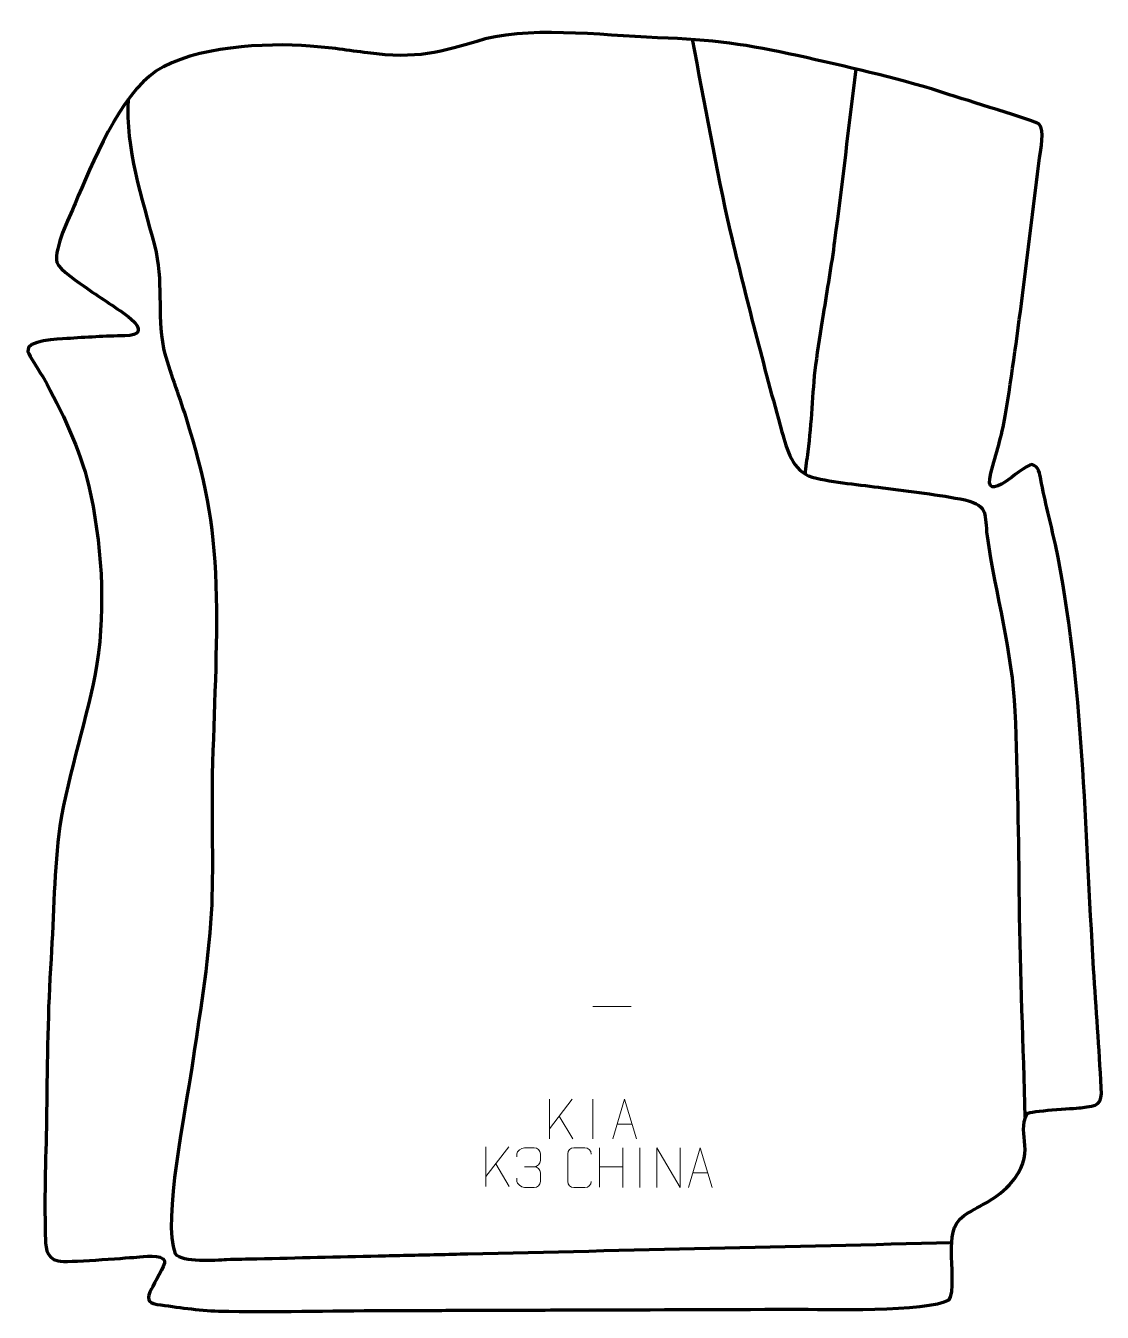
# Model space of a CAD drawing. Header units: millimetres. Extents: x 1098 to 1775, y 57 to 867.
import ezdxf

# ---------------------------------------------------------------- set-up
doc = ezdxf.new("R2010")
doc.units = ezdxf.units.MM
doc.header["$MEASUREMENT"] = 0
doc.layers.add('layer 1', color=7, linetype='Continuous')
doc.layers.add('layer 2', color=7, linetype='Continuous')

msp = doc.modelspace()

# ---------------------------------------------------------------- linework, layer by layer
at = {"layer": 'layer 1', "color": 142, "lineweight": 158}
for points, knots in [([(1517.2794, 858.8386), (1525.1878, 818.6432), (1532.1913, 777.4998), (1541.316, 737.6403), (1541.316, 737.6403), (1551.2971, 695.565), (1562.3284, 653.4158), (1573.7624, 611.7082), (1573.7624, 611.7082), (1576.8036, 600.8978), (1580.5947, 586.5907), (1592.8574, 583.1529), (1592.8574, 583.1529), (1606.7209, 579.481), (1623.0061, 578.4559), (1637.4091, 576.3469), (1637.4091, 576.3469), (1654.3562, 573.9389), (1672.501, 572.2159), (1689.1543, 568.7375), (1689.1543, 568.7375), (1704.4347, 564.718), (1701.0762, 559.6387), (1702.9277, 545.9495), (1702.9277, 545.9495), (1708.1121, 508.8816), (1718.8167, 473.3053), (1720.3819, 435.7364), (1720.3819, 435.7364), (1722.0259, 395.361), (1722.681, 355.6141), (1723.02, 315.2249), (1723.02, 315.2249), (1723.4981, 270.2022), (1725.7046, 225.2295), (1726.5965, 180.2152)], [0, 0, 0, 0, 0.1, 0.1, 0.1, 0.1, 0.2, 0.2, 0.2, 0.2, 0.3, 0.3, 0.3, 0.3, 0.4, 0.4, 0.4, 0.4, 0.5, 0.5, 0.5, 0.5, 0.6, 0.6, 0.6, 0.6, 0.7, 0.7, 0.7, 0.7, 0.8, 0.8, 0.8, 0.8, 1, 1, 1, 1]), ([(1620.3545, 839.7903), (1615.8961, 803.8522), (1611.6022, 767.8079), (1606.9712, 731.9024), (1606.9712, 731.9024), (1604.9666, 716.5844), (1602.2044, 700.8852), (1599.8456, 685.5543), (1599.8456, 685.5543), (1598.2221, 675.0028), (1596.364, 664.1682), (1594.9471, 653.6248), (1594.9471, 653.6248), (1592.7191, 635.4094), (1592.5488, 617.3583), (1590.1146, 598.9863), (1590.1146, 598.9863), (1589.48, 594.1966), (1588.8345, 589.4082), (1588.1956, 584.619)], [0, 0, 0, 0, 0.16666667, 0.16666667, 0.16666667, 0.16666667, 0.33333333, 0.33333333, 0.33333333, 0.33333333, 0.5, 0.5, 0.5, 0.5, 0.66666667, 0.66666667, 0.66666667, 0.66666667, 1, 1, 1, 1]), ([(1680.5999, 101.1099), (1579.136, 98.7542), (1477.6721, 96.3986), (1376.2082, 94.0428), (1376.2082, 94.0428), (1363.4855, 93.7475), (1350.7627, 93.4521), (1338.04, 93.1567), (1338.04, 93.1567), (1331.9967, 93.0164), (1325.9534, 92.8761), (1319.9101, 92.7358), (1319.9101, 92.7358), (1294.4646, 92.145), (1269.0191, 91.5542), (1243.5737, 90.9635), (1243.5737, 90.9635), (1237.2123, 90.8158), (1230.8509, 90.6681), (1224.4895, 90.5204), (1224.4895, 90.5204), (1217.4647, 90.2499), (1196.6037, 88.3022), (1192.2499, 94.2797), (1192.2499, 94.2797), (1184.1235, 115.2029), (1199.0509, 185.6601), (1202.7986, 211.3034), (1202.7986, 211.3034), (1207.4181, 243.0535), (1213.1236, 276.4848), (1215.0431, 308.425), (1215.0431, 308.425), (1216.4963, 337.3932), (1215.0856, 366.9108), (1215.6622, 396.0554), (1215.6622, 396.0554), (1216.6241, 436.1044), (1219.1235, 474.8895), (1217.9581, 515.0948), (1217.9581, 515.0948), (1216.5947, 556.2155), (1211.0311, 581.6569), (1198.9786, 620.771), (1198.9786, 620.771), (1194.3959, 635.1575), (1188.6127, 649.5553), (1184.9563, 664.1652), (1184.9563, 664.1652), (1180.6296, 686.3803), (1185.2381, 706.1718), (1179.2807, 729.016), (1179.2807, 729.016), (1171.4779, 758.8413), (1160.8376, 789.9778), (1162.8115, 821.1516)], [0, 0, 0, 0, 0.06666667, 0.06666667, 0.06666667, 0.06666667, 0.13333333, 0.13333333, 0.13333333, 0.13333333, 0.2, 0.2, 0.2, 0.2, 0.26666667, 0.26666667, 0.26666667, 0.26666667, 0.33333333, 0.33333333, 0.33333333, 0.33333333, 0.4, 0.4, 0.4, 0.4, 0.46666667, 0.46666667, 0.46666667, 0.46666667, 0.53333333, 0.53333333, 0.53333333, 0.53333333, 0.6, 0.6, 0.6, 0.6, 0.66666667, 0.66666667, 0.66666667, 0.66666667, 0.73333333, 0.73333333, 0.73333333, 0.73333333, 0.8, 0.8, 0.8, 0.8, 0.86666667, 0.86666667, 0.86666667, 0.86666667, 1, 1, 1, 1])]:
    msp.add_open_spline(points, degree=3, knots=knots, dxfattribs=at)
at = {"layer": 'layer 2', "color": 242, "lineweight": 158}
msp.add_open_spline([(1387.0476, 858.9329), (1420.5305, 867.2111), (1467.1146, 860.287), (1502.2326, 859.3326), (1502.2326, 859.3326), (1534.1199, 858.3254), (1558.2688, 854.1484), (1589.2224, 847.1147), (1589.2224, 847.1147), (1620.1575, 840.1023), (1649.5826, 833.5719), (1679.81, 823.5986), (1679.81, 823.5986), (1686.5873, 821.4212), (1733.8122, 807.0512), (1735.4699, 805.4039), (1735.4699, 805.4039), (1739.535, 801.364), (1736.5396, 789.4738), (1735.8415, 784.0494), (1735.8415, 784.0494), (1728.9319, 730.0181), (1723.1495, 675.1668), (1714.3227, 621.4625), (1714.3227, 621.4625), (1712.0697, 608.6635), (1708.7221, 598.0379), (1705.2413, 585.6733), (1705.2413, 585.6733), (1702.4895, 574.7379), (1707.0966, 575.4461), (1714.715, 580.3933), (1714.715, 580.3933), (1718.0116, 582.6178), (1727.9579, 590.8417), (1731.2169, 590.9721), (1731.2169, 590.9721), (1735.3811, 589.9855), (1736.0655, 585.2601), (1736.7442, 581.5508), (1736.7442, 581.5508), (1739.2469, 568.0982), (1742.9042, 554.1956), (1745.8871, 540.7345), (1745.8871, 540.7345), (1763.8612, 453.7982), (1764.3783, 362.0743), (1769.9537, 273.5775), (1769.9537, 273.5775), (1771.5292, 248.6937), (1773.3878, 223.7104), (1774.7502, 198.8309), (1774.7502, 198.8309), (1775.3604, 187.689), (1772.7661, 187.6605), (1761.9546, 186.1976), (1761.9546, 186.1976), (1757.1792, 185.6894), (1729.9911, 184.2531), (1728.1376, 182.5563), (1728.1376, 182.5563), (1720.8656, 168.4925), (1735.2772, 158.1535), (1716.9999, 137.7073), (1716.9999, 137.7073), (1706.1481, 126.7561), (1700.1846, 126.0889), (1688.5212, 118.3743), (1688.5212, 118.3743), (1680.2944, 112.5177), (1680.6967, 104.0514), (1680.5082, 94.7354), (1680.5082, 94.7354), (1680.5536, 89.693), (1682.3246, 68.0422), (1678.9506, 65.3725), (1678.9506, 65.3725), (1665.2077, 57.4673), (1600.9111, 59.4413), (1581.0515, 59.3785), (1581.0515, 59.3785), (1532.9685, 59.2265), (1484.8856, 59.0756), (1436.8027, 58.9243), (1436.8027, 58.9243), (1436.8027, 58.9243), (1434.8921, 58.9183), (1434.8921, 58.9183), (1434.8921, 58.9183), (1417.0604, 58.862), (1399.2286, 58.8059), (1381.3968, 58.7497), (1381.3968, 58.7497), (1375.0283, 58.7297), (1368.6598, 58.7096), (1362.2913, 58.6896), (1362.2913, 58.6896), (1349.5543, 58.6495), (1336.8173, 58.6093), (1324.0803, 58.5692), (1324.0803, 58.5692), (1289.2952, 58.4343), (1254.1649, 57.5004), (1219.4226, 58.2219), (1219.4226, 58.2219), (1206.5225, 58.6032), (1193.5062, 60.7059), (1180.7163, 62.4562), (1180.7163, 62.4562), (1174.0841, 63.8184), (1174.4702, 66.1303), (1177.1252, 72.132), (1177.1252, 72.132), (1178.6904, 75.4372), (1186.0563, 87.0677), (1185.4112, 89.799), (1185.4112, 89.799), (1184.348, 94.2997), (1171.7543, 92.3753), (1167.9914, 92.1515), (1167.9914, 92.1515), (1159.3991, 91.6284), (1124.1887, 88.6207), (1118.4582, 89.7437), (1118.4582, 89.7437), (1110.2927, 91.8239), (1110.6388, 99.0683), (1110.4033, 106.1325), (1110.4033, 106.1325), (1109.6777, 131.6722), (1110.9015, 157.9722), (1111.2306, 183.6113), (1111.2306, 183.6113), (1111.6014, 216.0256), (1111.9115, 247.4801), (1114.0405, 279.8822), (1114.0405, 279.8822), (1115.7394, 307.3192), (1115.8844, 336.3571), (1119.4967, 363.473), (1119.4967, 363.473), (1125.2582, 398.3003), (1136.9662, 431.1867), (1142.886, 465.5881), (1142.886, 465.5881), (1148.4949, 502.2187), (1145.869, 542.2362), (1137.6227, 578.3032), (1137.6227, 578.3032), (1132.4976, 599.4371), (1120.2304, 626.102), (1109.4658, 645.0968), (1109.4658, 645.0968), (1107.7028, 648.2078), (1099.9093, 659.9528), (1099.4917, 662.1709), (1099.4917, 662.1709), (1098.1003, 669.5613), (1118.8474, 670.0047), (1123.8635, 670.3141), (1123.8635, 670.3141), (1136.1623, 671.0768), (1148.0094, 671.9099), (1160.3607, 672.0396), (1160.3607, 672.0396), (1170.1968, 672.1429), (1171.6977, 676.4602), (1164.2945, 682.6634), (1164.2945, 682.6634), (1155.8, 689.6676), (1145.5624, 695.3384), (1136.5049, 702.0518), (1136.5049, 702.0518), (1132.2103, 705.1505), (1119.0866, 713.6228), (1117.563, 718.1337), (1117.563, 718.1337), (1116.1461, 728.2697), (1125.1549, 745.4542), (1129.1744, 755.2968), (1129.1744, 755.2968), (1139.1212, 779.3999), (1157.9899, 824.3779), (1179.9537, 838.5577), (1179.9537, 838.5577), (1204.3252, 854.292), (1248.5774, 856.5355), (1277.0151, 854.4298), (1277.0151, 854.4298), (1289.6249, 853.473), (1300.9934, 851.6765), (1313.42, 850.0693), (1313.42, 850.0693), (1344.0593, 846.1067), (1358.1899, 850.179), (1387.0476, 858.9329)], degree=3, knots=[0, 0, 0, 0, 0.02, 0.02, 0.02, 0.02, 0.04, 0.04, 0.04, 0.04, 0.06, 0.06, 0.06, 0.06, 0.08, 0.08, 0.08, 0.08, 0.1, 0.1, 0.1, 0.1, 0.12, 0.12, 0.12, 0.12, 0.14, 0.14, 0.14, 0.14, 0.16, 0.16, 0.16, 0.16, 0.18, 0.18, 0.18, 0.18, 0.2, 0.2, 0.2, 0.2, 0.22, 0.22, 0.22, 0.22, 0.24, 0.24, 0.24, 0.24, 0.26, 0.26, 0.26, 0.26, 0.28, 0.28, 0.28, 0.28, 0.3, 0.3, 0.3, 0.3, 0.32, 0.32, 0.32, 0.32, 0.34, 0.34, 0.34, 0.34, 0.36, 0.36, 0.36, 0.36, 0.38, 0.38, 0.38, 0.38, 0.4, 0.4, 0.4, 0.4, 0.42, 0.42, 0.42, 0.42, 0.44, 0.44, 0.44, 0.44, 0.46, 0.46, 0.46, 0.46, 0.48, 0.48, 0.48, 0.48, 0.5, 0.5, 0.5, 0.5, 0.52, 0.52, 0.52, 0.52, 0.54, 0.54, 0.54, 0.54, 0.56, 0.56, 0.56, 0.56, 0.58, 0.58, 0.58, 0.58, 0.6, 0.6, 0.6, 0.6, 0.62, 0.62, 0.62, 0.62, 0.64, 0.64, 0.64, 0.64, 0.66, 0.66, 0.66, 0.66, 0.68, 0.68, 0.68, 0.68, 0.7, 0.7, 0.7, 0.7, 0.72, 0.72, 0.72, 0.72, 0.74, 0.74, 0.74, 0.74, 0.76, 0.76, 0.76, 0.76, 0.78, 0.78, 0.78, 0.78, 0.8, 0.8, 0.8, 0.8, 0.82, 0.82, 0.82, 0.82, 0.84, 0.84, 0.84, 0.84, 0.86, 0.86, 0.86, 0.86, 0.88, 0.88, 0.88, 0.88, 0.9, 0.9, 0.9, 0.9, 0.92, 0.92, 0.92, 0.92, 0.94, 0.94, 0.94, 0.94, 0.96, 0.96, 0.96, 0.96, 1, 1, 1, 1], dxfattribs=at)
at = {"layer": 'layer 2', "color": 250, "lineweight": 9}
for points in [[(1454.916, 249.8571), (1454.916, 249.8571), (1478.894, 249.8571), (1478.894, 249.8571)], [(1427.5634, 191.5044), (1427.5634, 191.5044), (1427.5634, 166.5508), (1427.5634, 166.5508)], [(1441.9396, 191.5044), (1441.9396, 191.5044), (1427.5634, 172.8647), (1427.5634, 172.8647)], [(1454.9142, 191.5147), (1454.9142, 191.5147), (1454.9142, 166.5406), (1454.9142, 166.5406)], [(1442.2649, 166.6466), (1442.2649, 166.6466), (1433.7944, 180.9602), (1433.7944, 180.9602)], [(1470.1663, 175.8003), (1470.1663, 175.8003), (1479.662, 175.8003), (1479.662, 175.8003)], [(1387.5634, 161.5044), (1387.5634, 161.5044), (1387.5634, 136.5508), (1387.5634, 136.5508)], [(1401.9396, 161.5044), (1401.9396, 161.5044), (1387.5634, 142.8647), (1387.5634, 142.8647)], [(1459.1493, 160.9571), (1459.1493, 160.9571), (1459.1493, 136.1796), (1459.1493, 136.1796)], [(1473.7926, 160.9571), (1473.7926, 160.9571), (1473.7926, 136.0036), (1473.7926, 136.0036)], [(1484.4709, 160.9674), (1484.4709, 160.9674), (1484.4709, 135.9933), (1484.4709, 135.9933)], [(1402.2649, 136.6466), (1402.2649, 136.6466), (1393.7944, 150.9602), (1393.7944, 150.9602)], [(1411.816, 149.0276), (1411.816, 149.0276), (1418.0124, 149.0276), (1418.0124, 149.0276)], [(1459.1493, 149.0748), (1459.1493, 149.0748), (1473.7926, 149.0752), (1473.7926, 149.0752)], [(1517.7231, 145.253), (1517.7231, 145.253), (1527.2188, 145.253), (1527.2188, 145.253)]]:
    msp.add_open_spline(points, degree=3, dxfattribs=at)
for points, knots in [([(1467.4437, 166.5509), (1467.4437, 166.5509), (1474.8147, 191.5044), (1474.8147, 191.5044), (1474.8147, 191.5044), (1474.8147, 191.5044), (1482.3846, 166.5509), (1482.3846, 166.5509)], [0, 0, 0, 0, 0.33333333, 0.33333333, 0.33333333, 0.33333333, 1, 1, 1, 1]), ([(1407.1063, 155.2728), (1407.1063, 155.2728), (1407.1063, 157.13), (1407.1063, 157.13), (1407.1063, 157.13), (1407.092, 158.8719), (1409.7565, 160.99), (1411.8156, 160.9673), (1411.8156, 160.9673), (1413.8797, 160.9673), (1415.9437, 160.9673), (1418.0074, 160.9673), (1418.0074, 160.9673), (1420.2019, 160.9761), (1421.8002, 159.1293), (1421.8446, 157.2172), (1421.8446, 157.2172), (1421.8442, 155.7821), (1421.8442, 154.347), (1421.8446, 152.9115), (1421.8446, 152.9115), (1421.796, 151.258), (1420.1934, 149.028), (1417.9951, 149.038), (1417.9951, 149.038), (1420.1988, 149.0268), (1421.8068, 147.2236), (1421.8608, 145.1641), (1421.8608, 145.1641), (1421.8604, 143.3794), (1421.8604, 141.5947), (1421.8608, 139.8096), (1421.8608, 139.8096), (1421.8709, 137.7482), (1419.816, 135.9851), (1417.9951, 135.9932), (1417.9951, 135.9932), (1415.9298, 135.9935), (1413.8646, 135.9935), (1411.799, 135.9932), (1411.799, 135.9932), (1409.6304, 136.0047), (1407.0994, 138.4049), (1407.0808, 139.8667), (1407.0808, 139.8667), (1407.0808, 139.8667), (1407.0808, 141.7753), (1407.0808, 141.7753)], [0, 0, 0, 0, 0.07692308, 0.07692308, 0.07692308, 0.07692308, 0.15384615, 0.15384615, 0.15384615, 0.15384615, 0.23076923, 0.23076923, 0.23076923, 0.23076923, 0.30769231, 0.30769231, 0.30769231, 0.30769231, 0.38461538, 0.38461538, 0.38461538, 0.38461538, 0.46153846, 0.46153846, 0.46153846, 0.46153846, 0.53846154, 0.53846154, 0.53846154, 0.53846154, 0.61538462, 0.61538462, 0.61538462, 0.61538462, 0.69230769, 0.69230769, 0.69230769, 0.69230769, 0.76923077, 0.76923077, 0.76923077, 0.76923077, 0.84615385, 0.84615385, 0.84615385, 0.84615385, 1, 1, 1, 1]), ([(1453.8939, 139.8213), (1453.7541, 137.4979), (1452.0769, 136.0183), (1449.9292, 136.0075), (1449.9292, 136.0075), (1447.5973, 136.0079), (1445.2654, 136.0079), (1442.9339, 136.0075), (1442.9339, 136.0075), (1441.0089, 135.9021), (1439.0368, 137.7866), (1439.048, 139.8039), (1439.048, 139.8039), (1439.0484, 145.574), (1439.0484, 151.3437), (1439.048, 157.113), (1439.048, 157.113), (1439.0522, 159.2511), (1440.7989, 160.9703), (1442.9513, 160.9568), (1442.9513, 160.9568), (1445.277, 160.9568), (1447.6031, 160.9568), (1449.9292, 160.9568), (1449.9292, 160.9568), (1451.8758, 160.9923), (1453.8672, 159.5008), (1453.8939, 157.0632)], [0, 0, 0, 0, 0.125, 0.125, 0.125, 0.125, 0.25, 0.25, 0.25, 0.25, 0.375, 0.375, 0.375, 0.375, 0.5, 0.5, 0.5, 0.5, 0.625, 0.625, 0.625, 0.625, 0.75, 0.75, 0.75, 0.75, 1, 1, 1, 1]), ([(1495.1435, 136.0036), (1495.1435, 136.0036), (1495.1435, 160.9571), (1495.1435, 160.9571), (1495.1435, 160.9571), (1495.1435, 160.9571), (1509.7983, 136.0036), (1509.7983, 136.0036), (1509.7983, 136.0036), (1509.7983, 136.0036), (1509.7983, 160.9571), (1509.7983, 160.9571)], [0, 0, 0, 0, 0.25, 0.25, 0.25, 0.25, 0.5, 0.5, 0.5, 0.5, 1, 1, 1, 1]), ([(1515.0005, 136.0036), (1515.0005, 136.0036), (1522.3715, 160.9571), (1522.3715, 160.9571), (1522.3715, 160.9571), (1522.3715, 160.9571), (1529.9414, 136.0036), (1529.9414, 136.0036)], [0, 0, 0, 0, 0.33333333, 0.33333333, 0.33333333, 0.33333333, 1, 1, 1, 1])]:
    msp.add_open_spline(points, degree=3, knots=knots, dxfattribs=at)

doc.saveas('drawing.dxf')
